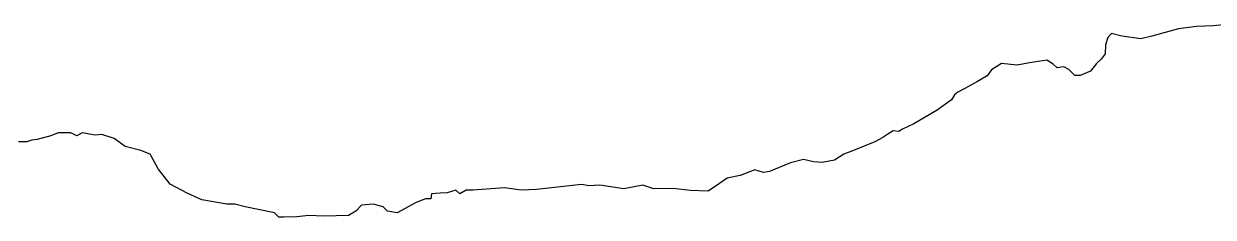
# Model space of a CAD drawing. Header units: inches. Extents: x 2525027 to 2750615, y 3895362 to 4165391.
# Drawn here: x 2581424 to 2593425, y 3916485 to 3918437 of the extents above; entities that cross this region are included whole.
import ezdxf

# ---------------------------------------------------------------- set-up
doc = ezdxf.new("R2010")
doc.units = ezdxf.units.IN
doc.header["$MEASUREMENT"] = 0
doc.layers.add('TDF.DBO', color=7, linetype='Continuous')

msp = doc.modelspace()

# ---------------------------------------------------------------- linework, layer by layer
at = {"layer": 'TDF.DBO'}
msp.add_lwpolyline([(2593632.542, 3918436.897), (2593424.294, 3918414.967), (2593254.407, 3918409.484), (2593073.56, 3918387.554), (2592805.029, 3918310.798), (2592695.425, 3918283.385), (2592503.617, 3918310.798), (2592399.493, 3918338.211), (2592361.131, 3918299.833), (2592339.21, 3918223.077), (2592333.73, 3918135.356), (2592295.369, 3918080.53), (2592246.047, 3918036.669), (2592185.764, 3917959.914), (2592081.64, 3917916.053), (2592026.838, 3917916.053), (2591966.555, 3917976.361), (2591917.234, 3918003.774), (2591851.471, 3917992.809), (2591807.629, 3918031.187), (2591747.347, 3918069.565), (2591571.98, 3918042.152), (2591445.935, 3918020.222), (2591287.008, 3918036.669), (2591188.364, 3917970.879), (2591144.523, 3917910.57), (2591045.879, 3917855.745), (2590919.834, 3917784.471), (2590848.591, 3917746.094), (2590815.709, 3917718.681), (2590782.828, 3917669.338), (2590640.342, 3917565.169), (2590404.692, 3917428.104), (2590289.608, 3917373.279), (2590251.246, 3917351.348), (2590196.444, 3917356.831), (2590141.642, 3917323.936), (2590092.32, 3917291.04), (2590010.117, 3917247.18), (2589812.829, 3917164.941), (2589697.744, 3917121.081), (2589604.58, 3917060.773), (2589478.535, 3917038.842), (2589390.852, 3917044.325), (2589292.208, 3917066.255), (2589160.683, 3917033.36), (2588946.954, 3916945.639), (2588886.672, 3916934.674), (2588798.988, 3916962.086), (2588651.022, 3916907.261), (2588519.497, 3916879.848), (2588442.774, 3916825.022), (2588327.689, 3916748.266), (2588152.322, 3916753.749), (2587971.475, 3916775.679), (2587779.667, 3916770.197), (2587670.063, 3916808.575), (2587478.255, 3916770.197), (2587237.126, 3916808.575), (2587127.521, 3916803.092), (2587050.798, 3916814.057), (2586595.94, 3916764.714), (2586442.494, 3916759.231), (2586272.607, 3916781.162), (2585959.119, 3916759.231), (2585887.876, 3916759.231), (2585822.114, 3916720.853), (2585783.752, 3916759.231), (2585696.069, 3916731.819), (2585624.826, 3916726.336), (2585537.142, 3916720.853), (2585531.662, 3916671.51), (2585476.86, 3916671.51), (2585383.696, 3916633.132), (2585191.889, 3916528.964), (2585093.245, 3916545.411), (2585049.403, 3916589.272), (2584950.759, 3916616.685), (2584830.194, 3916605.72), (2584775.392, 3916545.411), (2584698.669, 3916501.551), (2584452.059, 3916496.068), (2584298.613, 3916501.551), (2584178.048, 3916490.586), (2584046.523, 3916485.103), (2583997.201, 3916485.103), (2583953.359, 3916528.964), (2583657.427, 3916589.272), (2583553.303, 3916616.685), (2583471.1, 3916616.685), (2583219.01, 3916660.545), (2583071.044, 3916726.336), (2582901.157, 3916819.54), (2582780.592, 3916973.051), (2582698.389, 3917121.081), (2582605.225, 3917159.459), (2582446.299, 3917197.837), (2582336.694, 3917280.075), (2582210.649, 3917318.453), (2582144.887, 3917312.971), (2582013.337, 3917334.901), (2581958.535, 3917307.488), (2581898.253, 3917334.901), (2581827.01, 3917334.901), (2581772.208, 3917334.901), (2581695.485, 3917307.488), (2581558.479, 3917269.11), (2581503.677, 3917263.627), (2581454.355, 3917247.18), (2581372.152, 3917247.18)], dxfattribs=at)

doc.saveas('drawing.dxf')
